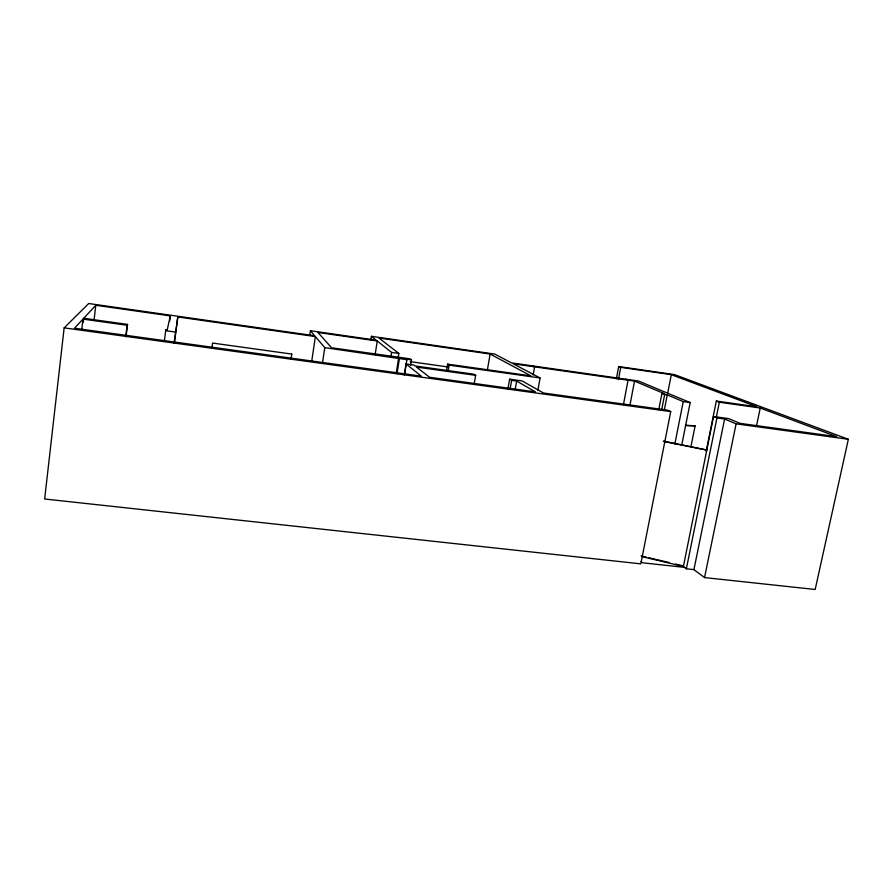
<?xml version="1.0" encoding="UTF-8"?>
<svg xmlns="http://www.w3.org/2000/svg" width="893" height="893" viewBox="0 0 893 893"><rect width="100%" height="100%" fill="white"/><g stroke="black" fill="none" stroke-linecap="round" stroke-linejoin="round"><path stroke-width="1.34" d="M309.804 334.83L310.396 330.734L314.682 335.768L88.72 303.52L64.151 327.876L44.65 498.997L640.828 563.851L670.721 411.584L667.596 410.166L543.491 393.009L522.148 380.943L509.613 379.19L507.95 388.768M81.687 330.12L82.971 319.102L127.107 325.275L127.565 324.416L83.73 318.276L83.25 322.418M93.999 320.475L95.797 305.272L170.295 315.888L169.592 321.402M125.757 336.304L127.107 325.275M126.047 336.84L127.565 324.416M164.39 340.836L165.808 329.774L167.203 329.964L170.295 315.888M174.046 343.068L177.807 316.959L315.374 336.572L324.773 347.634L406.929 359.712L404.518 374.77M174.436 343.091L177.807 316.959M211.875 348.214L212.567 343.057L291.788 354.075M291.04 359.142L291.777 354.052M311.746 361.174L315.374 336.572M322.529 362.737L324.773 347.634M370.762 340.434L371.399 336.315L494.811 354.086L511.466 362.871L638.439 381.01L690.177 402.576L681.783 444.87M375.127 354.7L377.27 340.992L317.941 332.486L331.616 347.768L410.166 358.841L411.483 359.846L410.601 365.349M390.944 356.541L391.592 352.422L377.27 340.992M398.178 357.557L398.836 353.438L378.889 338.012L490.112 354.019L530.911 375.864L447.605 364.121L446.478 370.975M396.246 373.062L398.624 358.037M397.005 373.743L399.405 358.651M404.295 374.96L406.047 363.953L413.805 365.036L414.999 365.963L473.87 374.189L475.656 375.339L474.261 383.577M448.241 370.617L449.146 365.148L447.605 364.121M487.31 370.372L490.112 354.019M510.182 388.533L511.611 380.351L509.613 379.19M515.239 389.236L516.667 381.065L511.611 380.351M533.143 375.049L534.594 366.844L532.719 365.907M537.887 390.274L540.075 377.951L513.218 363.797L634.532 381.11L664.526 393.735L661.936 393.366L658.766 409.653M616.371 378.777L618.67 366.521L674.572 374.625L848.35 439.278L815.175 589.48L704.544 577.581L693.928 569.622L686.36 568.808L683.223 566.419L642.067 556.663M618.414 379.659L620.735 367.347L618.67 366.521M623.426 404.607L628.058 380.184L625.714 379.19M630.09 404.395L634.532 381.11M661.735 409.53L664.671 394.516L661.936 393.366M664.336 409.887L667.261 394.885L664.671 394.516M667.607 393.634L671.313 374.68L620.735 367.347M674.862 443.955L683.234 401.604L667.261 394.885M690.992 446.388L695.1 425.872L685.411 425.202M706.196 451.199L716.331 401.046L757.007 406.795L671.313 374.68M716.331 401.046L719.345 402.23L760.233 408.001L836.719 436.655L740.007 423.349L728.588 418.594L713.529 416.506L683.502 565.95L675.555 564.063M716.309 417.221L719.345 402.23M686.36 568.808L716.934 417.957L713.529 416.506M693.928 569.622L724.603 419.018L716.934 417.957M704.544 577.581L736.111 423.851L724.603 419.018M756.538 425.749L760.233 408.001M165.808 329.774L165.596 330.667L175.463 332.051M82.971 319.102L74.521 328.211L421.317 376.132L406.047 363.953M83.73 318.276L95.797 305.272M685.679 425.615L695.1 425.872M684.786 567.401L642.603 562.802L641.04 561.518M64.151 327.876L670.721 411.584M736.111 423.851L848.35 439.278M475.656 375.339L416.417 367.056L429.622 377.281L535.521 391.915L516.667 381.065M411.483 359.846L406.125 359.086L406.929 359.712M449.146 365.148L540.075 377.951M410.356 361.665L448.353 367.012M683.234 401.604L690.177 402.576M391.592 352.422L398.836 353.438M310.396 330.734L376.243 340.177L371.399 336.315M663.599 441.142L706.932 450.083L663.276 441.388M641.085 555.904L646.387 557.154M649.044 557.79L668.924 562.501"/></g></svg>
